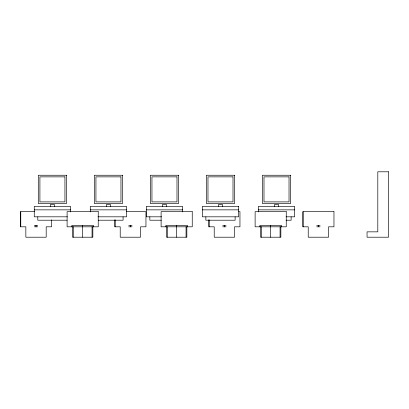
<?xml version="1.0" encoding="UTF-8"?>
<svg xmlns="http://www.w3.org/2000/svg" width="409" height="409" viewBox="0 0 409 409"><rect width="100%" height="100%" fill="white"/><g stroke="black" fill="none" stroke-linecap="round" stroke-linejoin="round"><path stroke-width="0.61" d="M34.264 209.858L70.593 209.858M90.282 209.858L126.611 209.858M146.304 209.858L182.634 209.858M202.322 209.858L238.651 209.858M258.345 209.858L294.674 209.858M34.601 211.673L20.45 211.673L20.45 226.811L25.849 226.811L25.849 237.205L46.186 237.205L46.186 226.811L51.585 226.811L51.585 219.868M126.447 211.673L145.947 211.673L145.947 226.811L140.548 226.811L140.548 237.205L120.21 237.205L120.21 226.811L114.811 226.811L114.811 219.868M238.682 211.673L239.955 211.673L239.955 226.811L234.556 226.811L234.556 237.205L214.219 237.205L214.219 226.811L208.82 226.811L208.82 219.868M67.408 216.821L34.264 216.821L34.264 206.427L70.593 206.427L70.593 211.934M97.93 216.821L126.611 216.821L126.611 206.427L90.282 206.427L90.282 211.934M161.601 216.821L146.304 216.821L146.304 206.427L182.634 206.427L182.634 211.934M286.055 216.821L294.674 216.821L294.674 206.427L258.345 206.427L258.345 211.934M67.061 220.206L37.792 220.206L37.792 216.821M98.267 220.206L123.083 220.206L123.083 216.821M161.289 220.206L149.837 220.206L149.837 216.821M286.055 220.206L291.142 220.206L291.142 216.821M34.341 225.395L37.694 225.395M128.702 225.395L132.056 225.395M222.711 225.395L226.065 225.395M316.719 225.395L320.073 225.395M34.341 226.811L37.694 226.811M128.702 226.811L132.056 226.811M222.711 226.811L226.065 226.811M316.719 226.811L320.073 226.811M318.396 225.395L318.396 226.811M303.146 211.673L303.146 226.811M281.484 226.811L281.484 225.395L259.889 225.395L259.889 226.811M280.855 226.811L280.855 237.205L260.518 237.205L260.518 226.811M280.073 226.811L280.073 237.205M278.631 206.427L278.631 204.612L274.388 204.612L274.388 206.427M270.686 225.395L270.686 237.205M261.3 226.811L261.3 237.205M235.124 216.821L235.124 220.206L205.855 220.206L205.855 216.821M224.388 225.395L224.388 226.811M222.608 206.427L222.608 204.612L218.37 204.612L218.37 206.427M209.137 219.868L209.137 226.811M187.475 226.811L187.475 225.395L165.88 225.395L165.88 226.811M186.847 226.811L186.847 237.205L166.509 237.205L166.509 226.811M186.064 226.811L186.064 237.205M176.678 225.395L176.678 237.205M167.291 226.811L167.291 237.205M166.591 206.427L166.591 204.612L162.347 204.612L162.347 206.427M130.379 225.395L130.379 226.811M115.128 219.868L115.128 226.811M110.568 206.427L110.568 204.612L106.325 204.612L106.325 206.427M93.467 226.811L93.467 225.395L71.872 225.395L71.872 226.811M92.838 226.811L92.838 237.205L72.5 237.205L72.5 226.811M92.056 226.811L92.056 237.205M82.669 225.395L82.669 237.205M73.283 226.811L73.283 237.205M54.55 206.427L54.55 204.612L50.307 204.612L50.307 206.427M36.018 225.395L36.018 226.811M20.767 211.673L20.767 226.811M388.55 171.795L377.804 171.795L377.804 231.847L367.052 231.847L367.052 237.205L388.55 237.205L388.55 171.795M66.555 175.251L38.298 175.251L38.298 203.508L66.555 203.508L66.555 175.251M122.577 175.251L94.321 175.251L94.321 203.508L122.577 203.508L122.577 175.251M178.595 175.251L150.338 175.251L150.338 203.508L178.595 203.508L178.595 175.251M234.618 175.251L206.361 175.251L206.361 203.508L234.618 203.508L234.618 175.251M290.635 175.251L262.379 175.251L262.379 203.508L290.635 203.508L290.635 175.251M64.939 176.867L39.913 176.867L39.913 201.893L64.939 201.893L64.939 176.867M120.962 176.867L95.936 176.867L95.936 201.893L120.962 201.893L120.962 176.867M176.985 176.867L151.954 176.867L151.954 201.893L176.985 201.893L176.985 176.867M233.002 176.867L207.976 176.867L207.976 201.893L233.002 201.893L233.002 176.867M289.025 176.867L263.994 176.867L263.994 201.893L289.025 201.893L289.025 176.867M238.651 206.427L202.322 206.427L202.322 216.821L238.651 216.821L238.651 206.427M98.237 211.673L67.102 211.673L67.102 226.811L98.237 226.811L98.237 211.673M192.245 211.673L161.11 211.673L161.11 226.811L192.245 226.811L192.245 211.673M286.254 211.673L255.119 211.673L255.119 226.811L286.254 226.811L286.254 211.673M333.964 211.673L302.829 211.673L302.829 226.811L308.228 226.811L308.228 237.205L328.565 237.205L328.565 226.811L333.964 226.811L333.964 211.673"/></g></svg>
